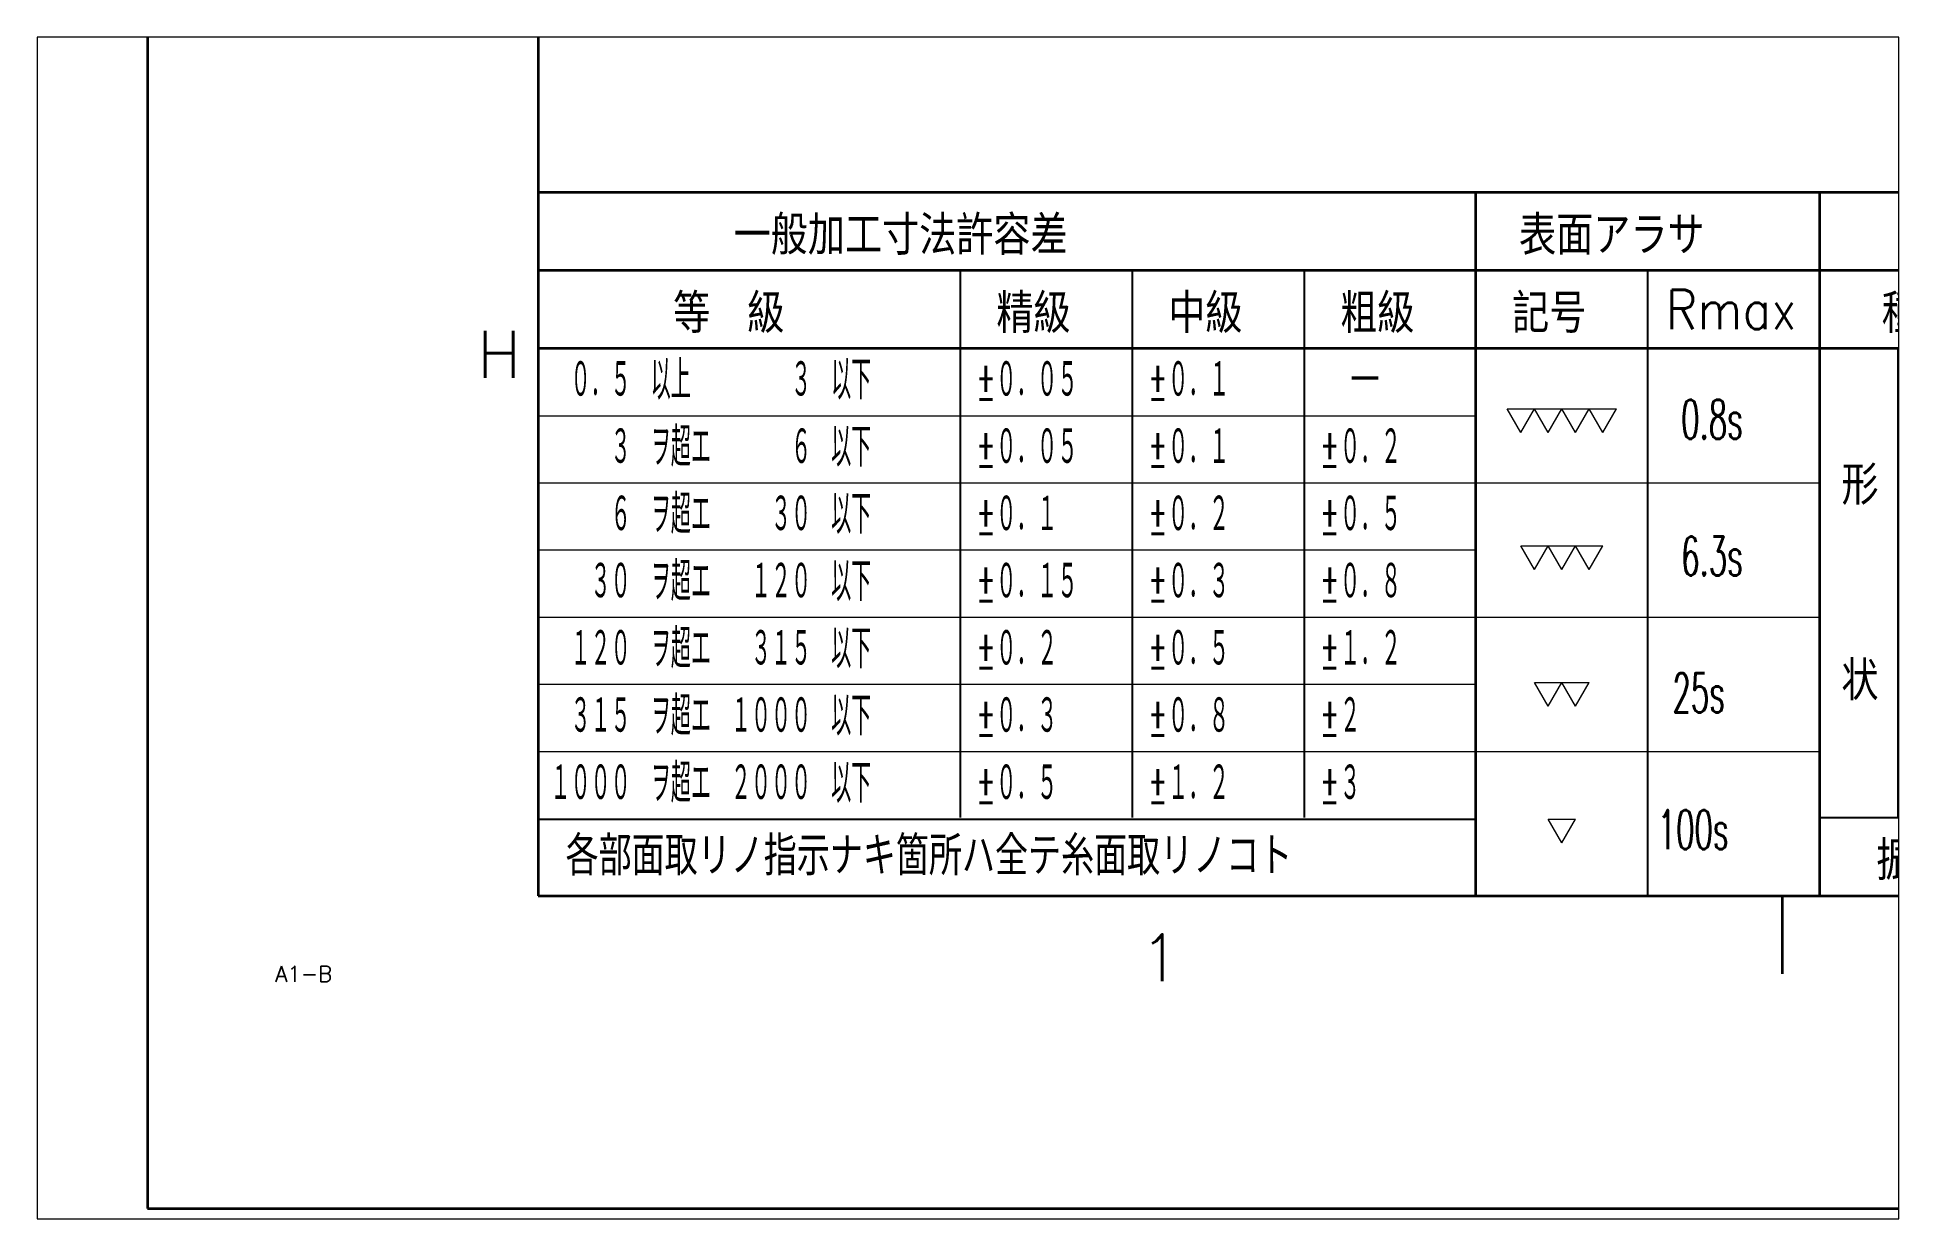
# Paper-space layout 'ﾚｲｱｳﾄ1' of a CAD drawing. Header units: millimetres. Extents: x 40 to 364, y 26 to 231.
# The model-space entities are those that its viewports show. They can reach past a viewport. Long polylines and large blocks are cut down to what shows.
import ezdxf
from ezdxf.enums import TextEntityAlignment as Align

# ---------------------------------------------------------------- set-up
doc = ezdxf.new("R2010")
doc.units = ezdxf.units.MM
doc.header["$LTSCALE"] = 4
doc.layers.get('0').update_dxf_attribs({"lineweight": 0})
doc.layers.add('AUX', color=7, linetype='Continuous', lineweight=35)
doc.styles.get("Standard").update_dxf_attribs({"font": 'romans.shx', "bigfont": 'japanese.shx'})

msp = doc.modelspace()

# ---------------------------------------------------------------- linework, layer by layer
at = {"layer": 'AUX'}
for p, q in [((100, 260), (620, 260)), ((340, 80), (340, 260)), ((428, 80), (428, 260)), ((620, 240), (100, 240)), ((620, 220), (100, 220)), ((418.4, 80), (418.4, 60))]:
    msp.add_line(p, q, dxfattribs=at)
at = {"layer": 'AUX', "color": 3, "lineweight": 25}
for p, q in [((208, 240), (208, 100)), ((252, 240), (252, 100)), ((296, 240), (296, 100)), ((384, 80), (384, 240)), ((448, 220), (448, 100)), ((620, 160), (448, 160)), ((100, 99.6), (340, 99.6)), ((428, 100), (620, 100))]:
    msp.add_line(p, q, dxfattribs=at)
at = {"layer": 'AUX', "color": 2, "lineweight": 13}
for p, q in [((100, 202.8), (340, 202.8)), ((351.5, 198.5), (348, 204.5622)), ((348, 204.5622), (376, 204.5622)), ((351.5, 198.5), (355, 204.5622)), ((358.5, 198.5), (355, 204.5622)), ((358.5, 198.5), (362, 204.5622)), ((365.5, 198.5), (362, 204.5622)), ((365.5, 198.5), (369, 204.5622)), ((372.5, 198.5), (369, 204.5622)), ((372.5, 198.5), (376, 204.5622)), ((524, 200), (448, 200)), ((428, 185.6), (100, 185.6)), ((524, 180), (448, 180)), ((340, 168.4), (100, 168.4)), ((355, 163.5), (351.5, 169.5622)), ((351.5, 169.5622), (372.5, 169.5622)), ((355, 163.5), (358.5, 169.5622)), ((362, 163.5), (358.5, 169.5622)), ((362, 163.5), (365.5, 169.5622)), ((369, 163.5), (365.5, 169.5622)), ((369, 163.5), (372.5, 169.5622)), ((428, 151.2), (100, 151.2)), ((524, 140), (448, 140)), ((340, 134), (100, 134)), ((358.5, 128.5), (355, 134.5622)), ((355, 134.5622), (369, 134.5622)), ((358.5, 128.5), (362, 134.5622)), ((365.5, 128.5), (362, 134.5622)), ((365.5, 128.5), (369, 134.5622)), ((524, 120), (448, 120)), ((428, 116.8), (100, 116.8)), ((362, 93.5), (358.5, 99.5622)), ((358.5, 99.5622), (365.5, 99.5622)), ((362, 93.5), (365.5, 99.5622))]:
    msp.add_line(p, q, dxfattribs=at)
at = {"layer": 'AUX'}
for points in [[(0, 0), (3364, 0), (3364, 2376), (0, 2376)], [(100, 80), (3284, 80), (3284, 2296), (100, 2296)]]:
    msp.add_lwpolyline(points, close=True, dxfattribs=at)

# ---------------------------------------------------------------- texts
at = {"layer": 'AUX', "color": 2, "lineweight": 13}
for s, p in [('一般加工寸法許容差', (150, 244)), ('表面アラサ', (351.04, 244)), ('等\u3000級', (134.52, 224)), ('精級', (217.26, 224)), ('中級', (261.26, 224)), ('粗級', (305.26, 224)), ('記号', (349.26, 224)), ('種 類', (443.86, 224)), (' －', (300, 207)), ('形', (433.5551, 180.0403)), ('状', (433.5408, 130.0045)), ('振\u3000レ', (442.52, 84))]:
    msp.add_text(s, height=10, dxfattribs=at).set_placement(p)
for s, width, p in [('Rmax', 0.9, (388.58, 225)), ('\u3000０．５\u3000以上\u3000\u3000\u3000\u3000\u3000３\u3000以下', 0.54, (103.1556, 207)), ('%%p０．０５', 0.55, (212, 207)), ('%%p０．１', 0.55, (256, 207)), ('0.8s', 0.55, (392.52, 196.9)), ('\u3000\u3000\u3000３\u3000ヲ超エ\u3000\u3000\u3000\u3000６\u3000以下', 0.54, (103.1556, 189.8)), ('%%p０．０５', 0.55, (212, 189.8)), ('%%p０．１', 0.55, (256, 189.8)), ('%%p０．２', 0.55, (300, 189.8)), ('\u3000\u3000\u3000６\u3000ヲ超エ\u3000\u3000\u3000３０\u3000以下', 0.54, (103.1556, 172.6)), ('%%p０．１', 0.55, (212, 172.6)), ('%%p０．２', 0.55, (256, 172.6)), ('%%p０．５', 0.55, (300, 172.6)), ('6.3s', 0.55, (392.52, 161.9)), ('\u3000\u3000３０\u3000ヲ超エ\u3000\u3000１２０\u3000以下', 0.54, (103.1556, 155.4)), ('%%p０．１５', 0.55, (212, 155.4)), ('%%p０．３', 0.55, (256, 155.4)), ('%%p０．８', 0.55, (300, 155.4)), ('\u3000１２０\u3000ヲ超エ\u3000\u3000３１５\u3000以下', 0.54, (103.1556, 138.2)), ('%%p０．２', 0.55, (212, 138.2)), ('%%p０．５', 0.55, (256, 138.2)), ('%%p１．２', 0.55, (300, 138.2)), (' 25s', 0.55, (386.52, 126.9)), ('\u3000３１５\u3000ヲ超エ\u3000１０００\u3000以下', 0.54, (103.1556, 121)), ('%%p０．３', 0.55, (212, 121)), ('%%p０．８', 0.55, (256, 121)), ('%%p２', 0.55, (300, 121)), ('１０００\u3000ヲ超エ\u3000２０００\u3000以下', 0.54, (103.1556, 103.8)), ('%%p０．５', 0.55, (212, 103.8)), ('%%p１．２', 0.55, (256, 103.8)), ('%%p３', 0.55, (300, 103.8)), ('100s', 0.55, (386.52, 91.9)), ('各部面取リノ指示ナキ箇所ハ全テ糸面取リノコト', 0.89, (106.9933, 85.2))]:
    msp.add_text(s, height=10, dxfattribs=dict(at, width=width)).set_placement(p)
for s, height, p in [('H', 12, (90, 218.5)), ('1', 12, (259.2, 64.0897)), ('A1-B', 4, (40, 60))]:
    msp.add_text(s, height=height, dxfattribs=at).set_placement(p, align=Align.MIDDLE)

psp = doc.layouts.new('ﾚｲｱｳﾄ1')

# ---------------------------------------------------------------- viewports
at = {"layer": '0'}
psp.add_viewport(center=(202.5, 128.5), size=(324, 205.6), view_center_point=(210, 148.5), view_height=302.335329, dxfattribs=at)

doc.saveas('drawing.dxf')
